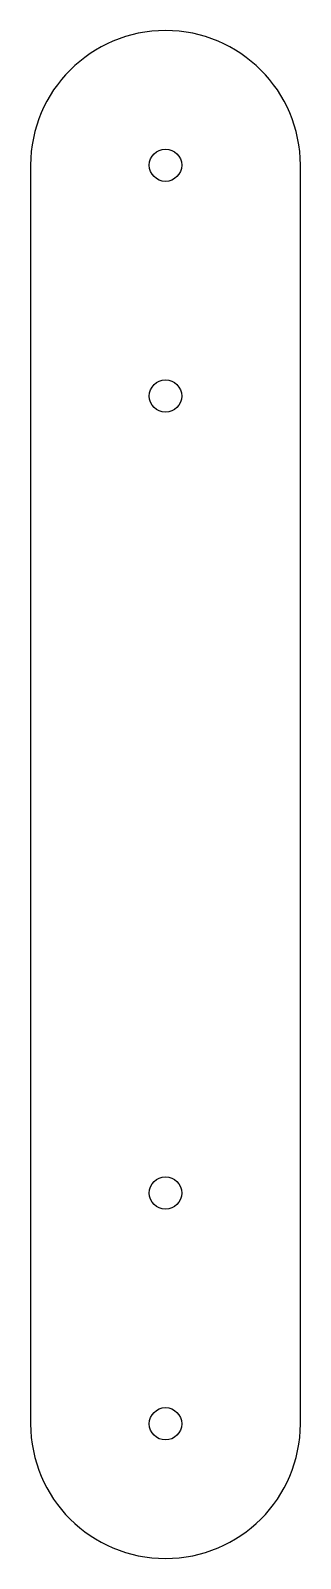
# Model space of a CAD drawing. Header units: millimetres. Extents: x 64 to 99, y 170 to 369.
import ezdxf

# ---------------------------------------------------------------- set-up
doc = ezdxf.new("R2010")
doc.units = ezdxf.units.MM

msp = doc.modelspace()

# ---------------------------------------------------------------- linework, layer by layer
at = {"color": 7, "linetype": 'Continuous', "lineweight": 25}
for p, q in [((64.2, 351.32), (64.2, 187.73)), ((99.2, 187.73), (99.2, 351.32))]:
    msp.add_line(p, q, dxfattribs=at)
for centre in [(81.7, 351.32), (81.7, 321.32), (81.7, 217.73), (81.7, 187.73)]:
    msp.add_circle(centre, 2.1, dxfattribs=at)
for centre, start, end in [((81.7, 351.32), 0, 180), ((81.7, 187.73), 180, 0)]:
    msp.add_arc(centre, 17.5, start, end, dxfattribs=at)

doc.saveas('drawing.dxf')
